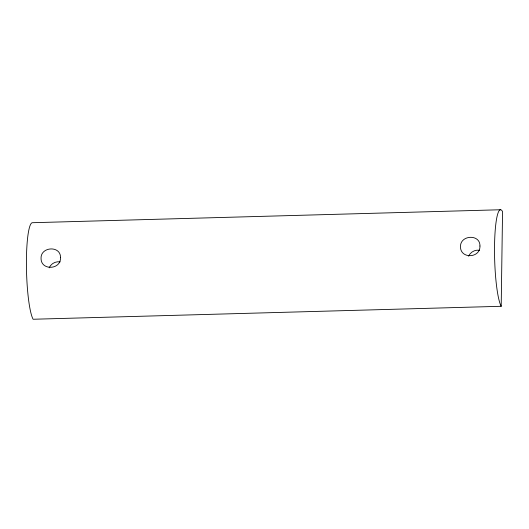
<?xml version="1.0" encoding="UTF-8"?>
<svg xmlns="http://www.w3.org/2000/svg" width="529" height="529" viewBox="0 0 529 529"><rect width="100%" height="100%" fill="white"/><g stroke="black" fill="none" stroke-linecap="round" stroke-linejoin="round"><path stroke-width="0.79" d="M501.194 306.291L502.55 211.58A49.21 7.234 88.4 0 0 494.549 245.608A49.21 7.234 88.4 0 0 501.194 306.291L33.102 319.252A49.21 7.234 88.4 0 1 26.424 264.87A49.21 7.234 88.4 0 1 32.534 222.709L500.632 209.749M468.601 256.234A9.839 9.363 -28.8 0 1 479.578 250.27M49.164 267.853A9.839 9.363 -28.8 0 1 60.141 261.881M60.511 257.63C61.047 269.982 40.707 270.828 41.05 258.165C40.786 246.521 60.881 245.396 60.511 257.63M479.948 246.011C480.484 258.364 460.144 259.21 460.488 246.554C460.223 234.909 480.319 233.785 479.948 246.011"/></g></svg>
